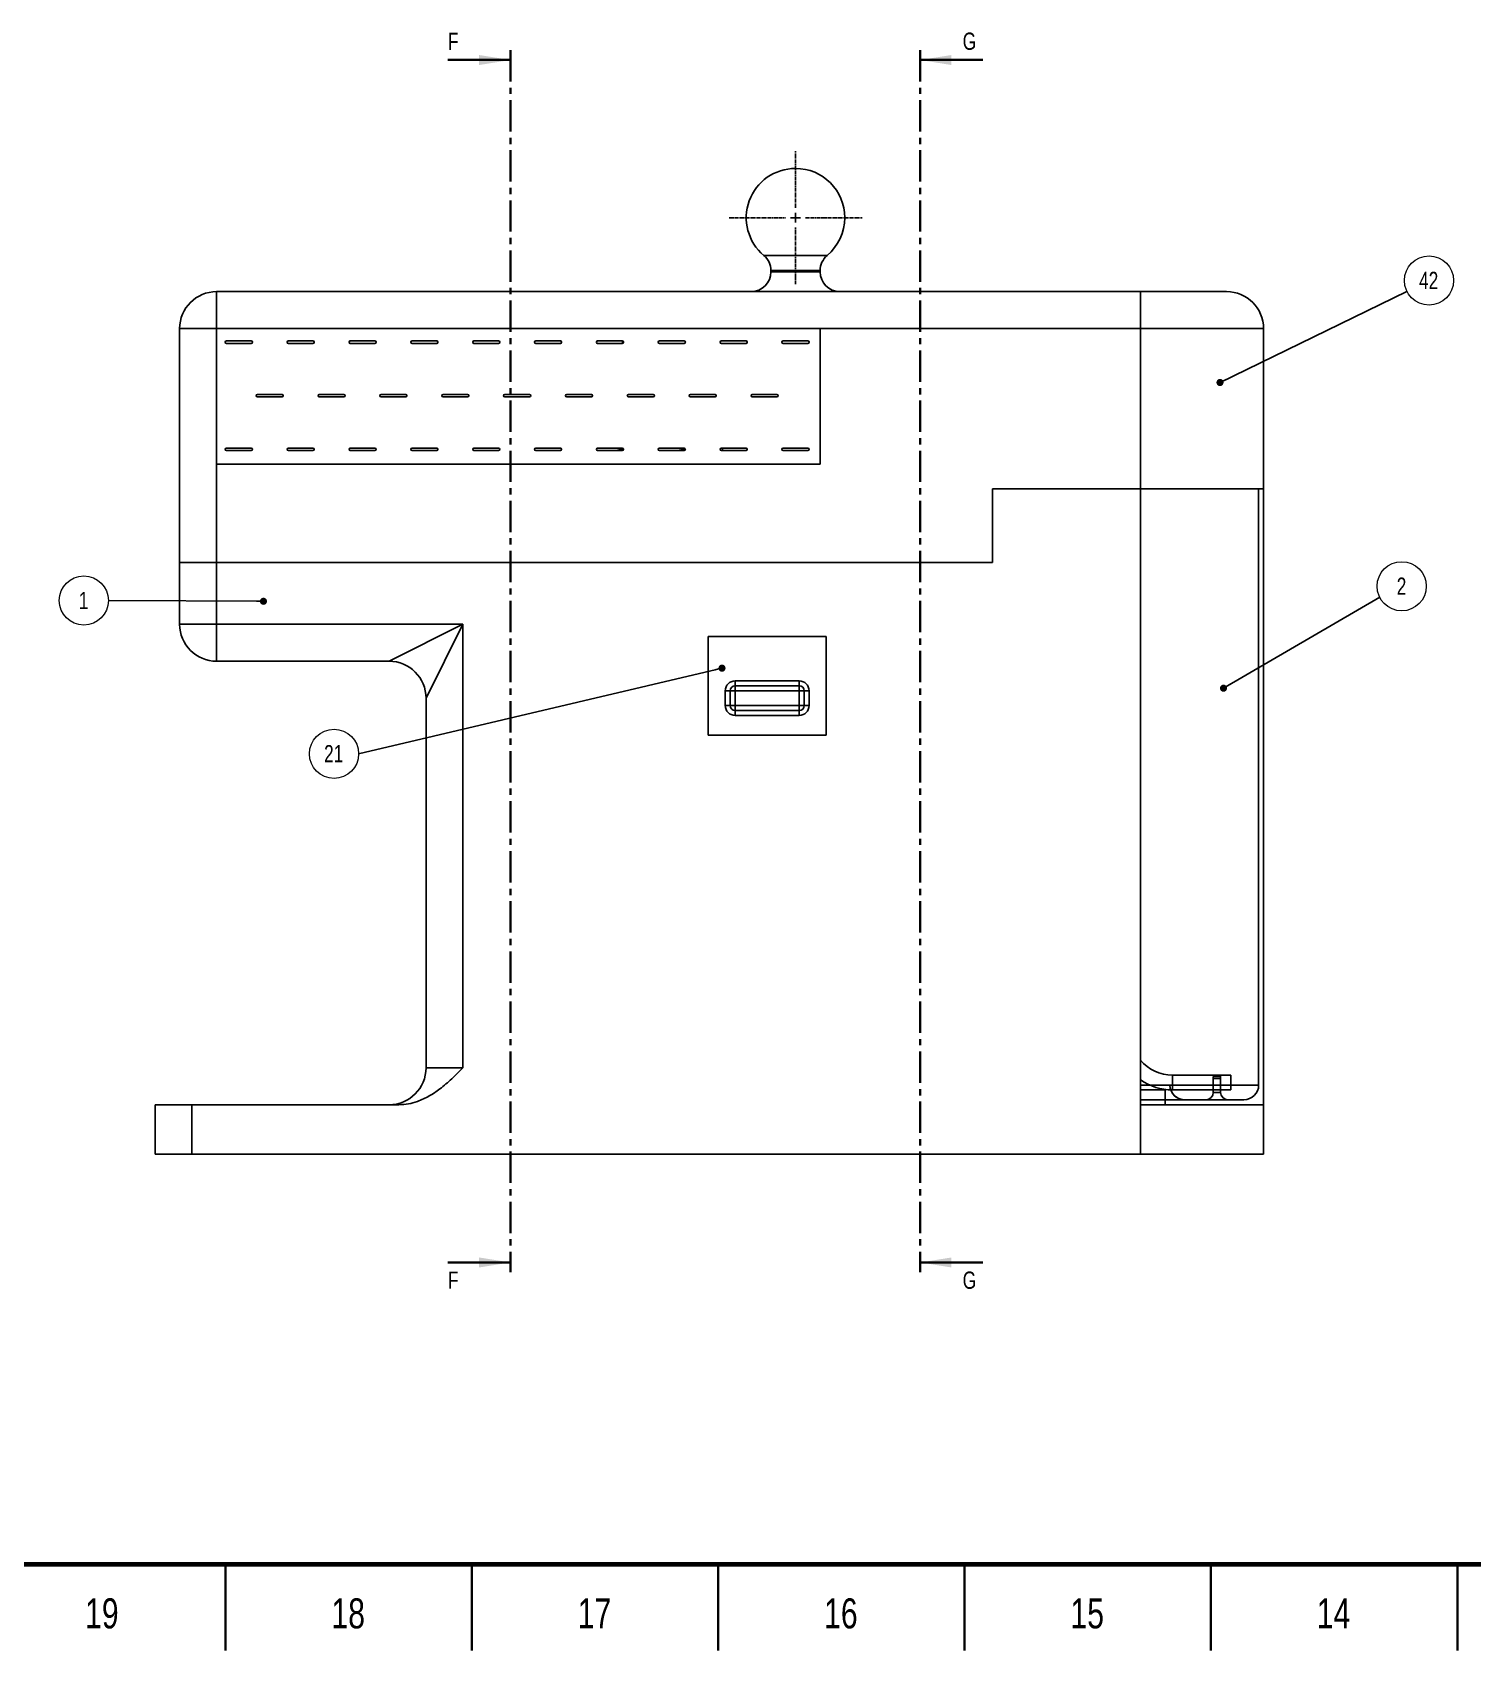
# Model space of a CAD drawing. Header units: millimetres. Extents: x 2 to 1186, y 2 to 838.
# Drawn here: x 255.3 to 547.6, y 2.5 to 330.9 of the extents above; entities that cross this region are included whole.
import ezdxf

# ---------------------------------------------------------------- set-up
doc = ezdxf.new("R2010")
doc.units = ezdxf.units.MM
doc.linetypes.add('CENTER', pattern=[10.16, 6.35, -1.27, 1.27, -1.27])
doc.linetypes.add('CENTER2', pattern=[1.125, 0.75, -0.125, 0.125, -0.125])
doc.styles.add('SLDTEXTSTYLE0', font='TXT', dxfattribs={"width": 0.75})
doc.dimstyles.new('SLDDIMSTYLE0', dxfattribs={"dimtxt": 0.18, "dimasz": 1.44, "dimexe": 0, "dimexo": 0.0625, "dimgap": 0, "dimtad": 0, "dimtih": 1, "dimtoh": 1, "dimdec": 0, "dimrnd": 1e-09, "dimzin": 0, "dimdsep": 46, "dimtxsty": 'Standard', "dimblk1": 'DOT', "dimblk2": 'DOT', "dimsah": 1, "dimcen": 0.09, "dimadec": 0, "dimazin": 0, "dimtfac": 1.44, "dimtdec": 0, "dimtofl": 0, "dimtmove": 0, "dimatfit": 3, "dimldrblk": 'DOT', "dimfxl": 1, "dimfrac": 2, "dimtolj": 1, "dimtzin": 0, "dimarcsym": 0})

# ---------------------------------------------------------------- blocks, each defined once
blk = doc.blocks.new('SW_NOTE_0')
at = {"color": 0, "linetype": 'Continuous', "lineweight": 0}
blk.add_circle((4.47, 2.23), 4.99, dxfattribs=at)
at = {"color": 0, "linetype": 'Continuous', "lineweight": 0, "insert": (4.4, 4), "char_height": 3.5, "attachment_point": 2, "style": 'SLDTEXTSTYLE0'}
blk.add_mtext('42', dxfattribs=at)
blk = doc.blocks.new('_Dot')
at = {"color": 0, "linetype": 'ByBlock', "lineweight": -2}
blk.add_line((-0.5, 0), (-1, 0), dxfattribs=at)
at = {"color": 0, "linetype": 'ByBlock', "const_width": 0.5}
blk.add_lwpolyline([(-0.25, 0, 1), (0.25, 0, 1)], format="xyb", close=True, dxfattribs=at)
blk = doc.blocks.new('SW_NOTE_0_1')
at = {"color": 0, "linetype": 'Continuous', "lineweight": 0}
blk.add_circle((4.47, 2.23), 4.99, dxfattribs=at)
at = {"color": 0, "linetype": 'Continuous', "lineweight": 0, "insert": (4.43, 4), "char_height": 3.5, "attachment_point": 2, "style": 'SLDTEXTSTYLE0'}
blk.add_mtext('2', dxfattribs=at)
blk = doc.blocks.new('SW_NOTE_0_2')
at = {"color": 0, "linetype": 'Continuous', "lineweight": 0}
blk.add_circle((-4.99, 0), 4.99, dxfattribs=at)
at = {"color": 0, "linetype": 'Continuous', "lineweight": 0, "insert": (-5.03, 1.76), "char_height": 3.5, "attachment_point": 2, "style": 'SLDTEXTSTYLE0'}
blk.add_mtext('1', dxfattribs=at)
blk = doc.blocks.new('SW_NOTE_0_3')
at = {"color": 0, "linetype": 'Continuous', "lineweight": 0}
blk.add_circle((-4.99, 0), 4.99, dxfattribs=at)
at = {"color": 0, "linetype": 'Continuous', "lineweight": 0, "insert": (-5.06, 1.76), "char_height": 3.5, "attachment_point": 2, "style": 'SLDTEXTSTYLE0'}
blk.add_mtext('21', dxfattribs=at)
blk = doc.blocks.new('*U124')
at = {"color": 0, "linetype": 'CENTER2', "transparency": 16777216}
for p, q in [((0, 2), (0, 13.5)), ((-13.5, 0), (-2, 0)), ((2, 0), (13.5, 0)), ((0, -13.5), (0, -2))]:
    blk.add_line(p, q, dxfattribs=at)
at = {"color": 0, "linetype": 'Continuous', "transparency": 16777216}
for p, q in [((-1, 0), (1, 0)), ((0, -1), (0, 1))]:
    blk.add_line(p, q, dxfattribs=at)

msp = doc.modelspace()

# ---------------------------------------------------------------- linework, layer by layer
at = {"color": 7, "linetype": 'Continuous', "lineweight": 35}
for p, q in [((339.61, 325.27), (352.31, 325.27)), ((448.17, 325.27), (435.47, 325.27)), ((339.61, 81.27), (352.31, 81.27)), ((448.17, 81.27), (435.47, 81.27)), ((294.5, 20), (294.5, 2.5)), ((344.5, 20), (344.5, 2.5)), ((394.5, 20), (394.5, 2.5)), ((444.5, 20), (444.5, 2.5)), ((494.5, 20), (494.5, 2.5)), ((544.5, 20), (544.5, 2.5))]:
    msp.add_line(p, q, dxfattribs=at)
at = {"color": 7, "linetype": 'CENTER', "lineweight": 35}
for p, q in [((352.31, 327.27), (352.31, 79.27)), ((435.47, 327.27), (435.47, 79.27))]:
    msp.add_line(p, q, dxfattribs=at)
at = {"color": 7, "linetype": 'Continuous', "lineweight": 25}
for p, q in [((403.74, 285.61), (404.59, 285.61)), ((404.59, 285.61), (416.6, 285.61)), ((405.17, 282.54), (405.17, 282.27)), ((405.83, 282.54), (405.17, 282.54)), ((415.17, 282.54), (405.83, 282.54)), ((415.17, 282.27), (415.17, 282.54)), ((405.17, 282.27), (412.65, 282.27)), ((412.65, 282.27), (415.17, 282.27)), ((292.67, 270.77), (292.67, 278.27)), ((292.67, 278.27), (480.17, 278.27)), ((480.17, 270.77), (480.17, 278.27)), ((480.17, 278.27), (497.67, 278.27)), ((285.17, 223.27), (285.17, 270.77)), ((285.17, 270.77), (292.67, 270.77)), ((292.67, 270.77), (292.67, 223.27)), ((480.17, 270.77), (292.67, 270.77)), ((480.17, 238.27), (480.17, 270.77)), ((505.17, 270.77), (480.17, 270.77)), ((505.17, 270.77), (505.17, 238.27)), ((294.68, 268.27), (299.68, 268.27)), ((299.68, 267.77), (294.68, 267.77)), ((307.23, 268.27), (312.23, 268.27)), ((312.23, 267.77), (307.23, 267.77)), ((319.79, 268.27), (324.79, 268.27)), ((324.79, 267.77), (319.79, 267.77)), ((332.34, 268.27), (337.34, 268.27)), ((337.34, 267.77), (332.34, 267.77)), ((344.9, 268.27), (349.9, 268.27)), ((349.9, 267.77), (344.9, 267.77)), ((357.45, 268.27), (362.45, 268.27)), ((362.45, 267.77), (357.45, 267.77)), ((370.01, 268.27), (375.01, 268.27)), ((375.01, 267.77), (370.01, 267.77)), ((375.05, 268.27), (375.05, 267.77)), ((382.56, 268.27), (387.56, 268.27)), ((387.56, 267.77), (382.56, 267.77)), ((395.12, 268.27), (400.12, 268.27)), ((400.12, 267.77), (395.12, 267.77)), ((407.67, 268.27), (412.67, 268.27)), ((412.67, 267.77), (407.67, 267.77)), ((300.95, 257.4), (305.95, 257.4)), ((305.95, 256.9), (300.95, 256.9)), ((313.51, 257.4), (318.51, 257.4)), ((318.51, 256.9), (313.51, 256.9)), ((326.06, 257.4), (331.06, 257.4)), ((331.06, 256.9), (326.06, 256.9)), ((338.62, 257.4), (343.62, 257.4)), ((343.62, 256.9), (338.62, 256.9)), ((351.17, 257.4), (356.17, 257.4)), ((356.17, 256.9), (351.17, 256.9)), ((363.73, 257.4), (368.73, 257.4)), ((368.73, 256.9), (363.73, 256.9)), ((376.28, 257.4), (381.28, 257.4)), ((381.28, 256.9), (376.28, 256.9)), ((388.84, 257.4), (393.84, 257.4)), ((393.84, 256.9), (388.84, 256.9)), ((401.39, 257.4), (406.39, 257.4)), ((406.39, 256.9), (401.39, 256.9)), ((294.68, 246.52), (299.68, 246.52)), ((307.23, 246.52), (312.23, 246.52)), ((319.79, 246.52), (324.79, 246.52)), ((332.34, 246.52), (337.34, 246.52)), ((344.9, 246.52), (349.9, 246.52)), ((357.45, 246.52), (362.45, 246.52)), ((370.01, 246.52), (375.01, 246.52)), ((373.73, 246.52), (375.23, 246.16)), ((382.56, 246.52), (387.56, 246.52)), ((387.78, 246.15), (386.27, 246.52)), ((395.12, 246.52), (400.12, 246.52)), ((395.37, 246.52), (395.37, 246.02)), ((407.67, 246.52), (412.67, 246.52)), ((299.68, 246.02), (294.68, 246.02)), ((312.23, 246.02), (307.23, 246.02)), ((324.79, 246.02), (319.79, 246.02)), ((337.34, 246.02), (332.34, 246.02)), ((349.9, 246.02), (344.9, 246.02)), ((362.45, 246.02), (357.45, 246.02)), ((375.01, 246.02), (370.01, 246.02)), ((387.56, 246.02), (382.56, 246.02)), ((400.12, 246.02), (395.12, 246.02)), ((412.67, 246.02), (407.67, 246.02)), ((480.17, 238.27), (450.17, 238.27)), ((450.17, 238.27), (450.17, 223.27)), ((450.17, 238.27), (480.17, 238.27)), ((450.17, 238.27), (450.17, 223.27)), ((505.17, 238.27), (480.17, 238.27)), ((480.17, 238.27), (480.17, 103.27)), ((504.17, 238.27), (504.17, 117.27)), ((504.17, 117.27), (504.17, 238.27)), ((505.17, 238.27), (505.17, 113.27)), ((505.17, 113.27), (505.17, 238.27)), ((292.67, 223.27), (285.17, 223.27)), ((285.17, 210.77), (285.17, 223.27)), ((285.17, 223.27), (292.67, 223.27)), ((450.17, 223.27), (292.67, 223.27)), ((292.67, 223.27), (292.67, 210.77)), ((292.67, 223.27), (450.17, 223.27)), ((292.67, 210.77), (285.17, 210.77)), ((292.67, 203.27), (292.67, 210.77)), ((292.67, 210.77), (342.67, 210.77)), ((327.67, 203.27), (342.67, 210.77)), ((342.67, 210.77), (335.17, 195.77)), ((342.67, 210.77), (342.67, 120.77)), ((392.42, 208.27), (392.42, 188.27)), ((392.42, 208.27), (416.42, 208.27)), ((392.42, 208.27), (392.42, 188.27)), ((416.42, 208.27), (392.42, 208.27)), ((416.42, 208.27), (416.42, 188.27)), ((416.42, 208.27), (416.42, 188.27)), ((327.67, 203.27), (292.67, 203.27)), ((395.92, 197.27), (396.92, 197.27)), ((395.92, 194.27), (395.92, 197.27)), ((396.92, 194.27), (396.92, 197.27)), ((396.92, 197.27), (397.92, 197.27)), ((397.92, 198.27), (397.92, 199.27)), ((397.92, 199.27), (410.92, 199.27)), ((397.92, 198.27), (397.92, 197.27)), ((397.92, 198.27), (399.42, 198.27)), ((410.92, 197.27), (397.92, 197.27)), ((397.92, 197.27), (397.92, 194.27)), ((399.42, 198.27), (409.42, 198.27)), ((409.42, 198.27), (410.92, 198.27)), ((410.92, 199.27), (410.92, 198.27)), ((410.92, 197.27), (410.92, 198.27)), ((410.92, 194.27), (410.92, 197.27)), ((410.92, 197.27), (411.92, 197.27)), ((411.92, 197.27), (411.92, 194.27)), ((411.92, 197.27), (412.92, 197.27)), ((412.92, 197.27), (412.92, 194.27)), ((335.17, 120.77), (335.17, 195.77)), ((395.92, 194.27), (396.92, 194.27)), ((396.92, 194.27), (397.92, 194.27)), ((397.92, 194.27), (410.92, 194.27)), ((397.92, 193.27), (397.92, 194.27)), ((410.92, 194.27), (411.92, 194.27)), ((410.92, 194.27), (410.92, 193.27)), ((411.92, 194.27), (412.92, 194.27)), ((410.92, 193.27), (397.92, 193.27)), ((397.92, 192.27), (397.92, 193.27)), ((410.92, 192.27), (397.92, 192.27)), ((410.92, 193.27), (410.92, 192.27)), ((392.42, 188.27), (416.42, 188.27)), ((416.42, 188.27), (392.42, 188.27)), ((335.17, 120.77), (342.67, 120.77)), ((496.46, 119.27), (486.69, 119.27)), ((486.69, 119.27), (486.69, 116.27)), ((494.96, 119.02), (494.96, 115.77)), ((496.46, 119.02), (494.96, 119.02)), ((496.46, 119.02), (494.96, 119.02)), ((494.96, 119.02), (494.96, 118.63)), ((494.96, 116.27), (494.96, 118.63)), ((494.96, 118.63), (496.46, 118.63)), ((498.56, 119.27), (496.46, 119.27)), ((496.46, 119.27), (496.46, 116.27)), ((496.46, 119.02), (496.46, 115.77)), ((496.46, 118.63), (496.46, 119.02)), ((496.46, 116.27), (496.46, 118.63)), ((498.56, 119.27), (498.56, 116.27)), ((504.17, 117.27), (480.17, 117.27)), ((486.17, 117.27), (480.17, 117.27)), ((480.17, 117.27), (486.17, 117.27)), ((482, 117.27), (480.17, 117.27)), ((480.17, 117.27), (482, 117.27)), ((480.17, 117.27), (482, 117.27)), ((485.17, 116.27), (480.17, 116.27)), ((480.17, 116.27), (485.17, 116.27)), ((485.17, 116.27), (485.17, 113.27)), ((485.17, 116.27), (485.17, 113.27)), ((486.69, 116.27), (496.46, 116.27)), ((494.96, 116.27), (496.46, 116.27)), ((494.96, 116.27), (494.96, 115.77)), ((494.96, 115.77), (496.46, 115.77)), ((496.46, 115.77), (494.96, 115.77)), ((496.46, 116.27), (498.56, 116.27)), ((496.46, 116.27), (496.46, 115.77)), ((498.56, 117.27), (504.17, 117.27)), ((280.17, 103.27), (280.17, 113.27)), ((280.17, 113.27), (287.67, 113.27)), ((287.67, 113.27), (287.67, 103.27)), ((287.67, 113.27), (329.68, 113.27)), ((480.17, 114.27), (501.17, 114.27)), ((489.17, 114.27), (480.17, 114.27)), ((505.17, 113.27), (480.17, 113.27)), ((480.17, 113.27), (505.17, 113.27)), ((485.17, 114.27), (489.17, 114.27)), ((501.17, 114.27), (485.17, 114.27)), ((489.17, 114.27), (485.17, 114.27)), ((485.17, 114.27), (489.17, 114.27)), ((497.96, 114.27), (493.46, 114.27)), ((493.46, 114.27), (497.96, 114.27)), ((505.17, 113.27), (505.17, 103.27)), ((287.67, 103.27), (280.17, 103.27)), ((287.67, 103.27), (480.17, 103.27)), ((505.17, 103.27), (480.17, 103.27))]:
    msp.add_line(p, q, dxfattribs=at)
at = {"color": 7, "linetype": 'Continuous'}
for p, q in [((415.17, 270.77), (292.67, 270.77)), ((292.67, 270.77), (292.67, 243.27)), ((415.17, 270.77), (415.17, 243.27)), ((415.17, 243.27), (292.67, 243.27))]:
    msp.add_line(p, q, dxfattribs=at)
at = {"color": 7, "linetype": 'Continuous', "lineweight": 70}
msp.add_line((1169, 20), (20, 20), dxfattribs=at)
at = {"color": 7, "linetype": 'Continuous', "lineweight": 25}
for centre, radius, start, end in [((410.17, 293.27), 10, 90, 229.9948), ((410.17, 293.27), 10, 0, 90), ((410.17, 293.27), 10, 310.0052, 0), ((401.17, 282.54), 4, 0, 49.9948), ((419.17, 282.54), 4, 130.0052, 180), ((401.17, 282.27), 4, 270, 0), ((419.17, 282.27), 4, 180, 270), ((292.67, 270.77), 7.5, 90, 180), ((497.67, 270.77), 7.5, 0, 90), ((294.68, 268.02), 0.25, 90, 270), ((299.68, 268.02), 0.25, 270, 90), ((307.23, 268.02), 0.25, 90, 270), ((312.23, 268.02), 0.25, 270, 90), ((319.79, 268.02), 0.25, 90, 270), ((324.79, 268.02), 0.25, 270, 90), ((332.34, 268.02), 0.25, 90, 270), ((337.34, 268.02), 0.25, 270, 90), ((344.9, 268.02), 0.25, 90, 270), ((349.9, 268.02), 0.25, 270, 90), ((357.45, 268.02), 0.25, 90, 270), ((362.45, 268.02), 0.25, 270, 90), ((370.01, 268.02), 0.25, 90, 270), ((375.01, 268.02), 0.25, 270, 90), ((382.56, 268.02), 0.25, 90, 270), ((387.56, 268.02), 0.25, 270, 90), ((395.12, 268.02), 0.25, 90, 270), ((400.12, 268.02), 0.25, 270, 90), ((407.67, 268.02), 0.25, 90, 270), ((412.67, 268.02), 0.25, 270, 90), ((300.95, 257.15), 0.25, 90, 270), ((305.95, 257.15), 0.25, 270, 90), ((313.51, 257.15), 0.25, 90, 270), ((318.51, 257.15), 0.25, 270, 90), ((326.06, 257.15), 0.25, 90, 270), ((331.06, 257.15), 0.25, 270, 90), ((338.62, 257.15), 0.25, 90, 270), ((343.62, 257.15), 0.25, 270, 90), ((351.17, 257.15), 0.25, 90, 270), ((356.17, 257.15), 0.25, 270, 90), ((363.73, 257.15), 0.25, 90, 270), ((368.73, 257.15), 0.25, 270, 90), ((376.28, 257.15), 0.25, 90, 270), ((381.28, 257.15), 0.25, 270, 90), ((388.84, 257.15), 0.25, 90, 270), ((393.84, 257.15), 0.25, 270, 90), ((401.39, 257.15), 0.25, 90, 270), ((406.39, 257.15), 0.25, 270, 90), ((294.68, 246.27), 0.25, 90, 270), ((299.68, 246.27), 0.25, 270, 90), ((307.23, 246.27), 0.25, 90, 270), ((312.23, 246.27), 0.25, 270, 90), ((319.79, 246.27), 0.25, 90, 270), ((324.79, 246.27), 0.25, 270, 90), ((332.34, 246.27), 0.25, 90, 270), ((337.34, 246.27), 0.25, 270, 90), ((344.9, 246.27), 0.25, 90, 270), ((349.9, 246.27), 0.25, 270, 90), ((357.45, 246.27), 0.25, 90, 270), ((362.45, 246.27), 0.25, 270, 90), ((370.01, 246.27), 0.25, 90, 270), ((375.01, 246.27), 0.25, 270, 90), ((382.56, 246.27), 0.25, 90, 270), ((387.56, 246.27), 0.25, 270, 90), ((395.12, 246.27), 0.25, 90, 270), ((400.12, 246.27), 0.25, 270, 90), ((407.67, 246.27), 0.25, 90, 270), ((412.67, 246.27), 0.25, 270, 90), ((292.67, 210.77), 7.5, 180, 270), ((327.67, 195.77), 7.5, 0, 90), ((397.92, 197.27), 2, 90, 180), ((397.92, 197.27), 1, 90, 180), ((410.92, 197.27), 2, 0, 90), ((410.92, 197.27), 1, 0, 90), ((397.92, 194.27), 2, 180, 270), ((397.92, 194.27), 1, 180, 270), ((410.92, 194.27), 1, 270, 0), ((410.92, 194.27), 2, 270, 0), ((486.69, 127.77), 8.5, 219.8945, 270), ((327.67, 120.77), 7.5, 270, 0), ((486.69, 127.77), 11.5, 235.4531, 270), ((489.17, 117.27), 3, 180, 270), ((489.17, 117.27), 3, 180, 270), ((489.17, 117.27), 3, 199.3623, 270), ((489.17, 117.27), 3, 199.3623, 270), ((493.46, 115.77), 1.5, 270, 0), ((493.46, 115.77), 1.5, 270, 0), ((497.96, 115.77), 1.5, 180, 270), ((497.96, 115.77), 1.5, 180, 270), ((501.17, 117.27), 3, 270, 0), ((501.17, 117.27), 3, 270, 0)]:
    msp.add_arc(centre, radius, start, end, dxfattribs=at)
msp.add_open_spline([(342.67, 120.77), (342.67, 120.77), (341.92, 120.02), (340.42, 118.52), (338.17, 116.56), (335.85, 114.98), (333.69, 113.97), (331.6, 113.38), (330.33, 113.31), (329.68, 113.27)], degree=3, knots=[0, 0, 0, 0, 0.000795, 0.206393, 0.412615, 0.580387, 0.751895, 0.874241, 1, 1, 1, 1], dxfattribs=at)
at = {"color": 7, "linetype": 'Continuous', "lineweight": 35}
for points in [[(352.31, 325.27), (345.96, 326.28), (345.96, 324.25)], [(435.47, 325.27), (441.82, 324.25), (441.82, 326.28)], [(352.31, 81.27), (345.96, 82.28), (345.96, 80.25)], [(435.47, 81.27), (441.82, 80.25), (441.82, 82.28)]]:
    msp.add_solid(points, dxfattribs=at)

# ---------------------------------------------------------------- block references
at = {"linetype": 'CENTER2'}
msp.add_blockref('*U124', (410.17, 293.27), dxfattribs=at)
at = {"color": 7, "linetype": 'Continuous', "lineweight": 0}
for name, p in [('SW_NOTE_0', (534.28, 278.29)), ('SW_NOTE_0_1', (528.74, 216.25)), ('SW_NOTE_0_2', (270.71, 215.59)), ('SW_NOTE_0_3', (321.49, 184.49))]:
    msp.add_blockref(name, p, dxfattribs=at)

# ---------------------------------------------------------------- texts
at = {"color": 7, "linetype": 'Continuous', "char_height": 3.5, "attachment_point": 1, "style": 'SLDTEXTSTYLE0'}
for s, insert in [('F', (339.61, 330.83)), ('G', (444.1, 330.83)), ('F', (339.61, 79.42)), ('G', (444.1, 79.42))]:
    msp.add_mtext(s, dxfattribs=dict(at, insert=insert))
at = {"color": 7, "linetype": 'Continuous', "lineweight": 0, "char_height": 6.096, "attachment_point": 2, "style": 'SLDTEXTSTYLE0'}
for s, insert in [('19', (269.38, 13.11)), ('18', (319.38, 13.11)), ('16', (419.38, 13.11)), ('17', (369.38, 13.11)), ('15', (469.38, 13.11)), ('14', (519.38, 13.11))]:
    msp.add_mtext(s, dxfattribs=dict(at, insert=insert))

# ---------------------------------------------------------------- leaders
at = {"color": 7, "linetype": 'Continuous', "lineweight": 0}
for points in [[(496.33, 259.83), (534.28, 278.29)], [(302.18, 215.43), (270.71, 215.59)], [(497.04, 197.79), (528.74, 216.25)], [(395.25, 201.86), (321.49, 184.49)]]:
    msp.add_leader(points, dimstyle='SLDDIMSTYLE0', dxfattribs=at)

doc.saveas('drawing.dxf')
